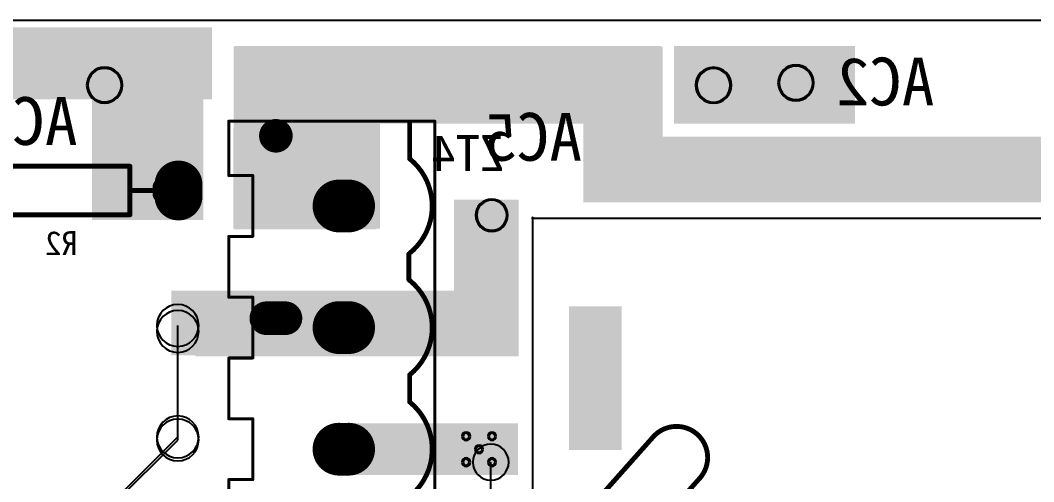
# Model space of a CAD drawing. Header units: inches. Extents: x 32166 to 66782, y 2386 to 7162.
# Drawn here: x 33760.9 to 33930.1, y 3323.7 to 3400.8 of the extents above; entities that cross this region are included whole.
import ezdxf

# ---------------------------------------------------------------- set-up
doc = ezdxf.new("R2010")
doc.units = ezdxf.units.IN
doc.header["$LTSCALE"] = 0.64311
doc.header["$MEASUREMENT"] = 0
for name, color, linetype in [('BOTTOMLAYER', 5, 'CONTINUOUS'), ('BOTTOMOVERLAY', 54, 'CONTINUOUS'), ('BOTTOMSOLDER', 6, 'CONTINUOUS'), ('KEEPOUTLAYER', 6, 'CONTINUOUS'), ('MULTILAYER', 9, 'CONTINUOUS')]:
    doc.layers.add(name, color=color, linetype=linetype)
doc.styles.get("Standard").update_dxf_attribs({"font": 'txt', "width": 0.8})

msp = doc.modelspace()

# ---------------------------------------------------------------- linework, layer by layer
at = {"layer": 'BOTTOMLAYER'}
for p, q in [((33787.18, 3331.23), (33787.18, 3348.85)), ((33776.09, 3320.13), (33787.18, 3331.23)), ((33839.44, 3297.35), (33839.44, 3327.01))]:
    msp.add_line(p, q, dxfattribs=at)
for points, const_width in [([(33803.56, 3382.74, 1), (33803.56, 3380.34, 1)], 2.4), ([(33789.3, 3373.4, 1), (33785.3, 3373.4, 1)], 4), ([(33789.3, 3371.4, 1), (33785.3, 3371.4, 1)], 4), ([(33784.88, 3373, 1), (33783.88, 3373, 1)], 1), ([(33784.88, 3371.8, 1), (33783.88, 3371.8, 1)], 1), ([(33814.1, 3371.81, 1), (33814.1, 3367.81, 1)], 4), ([(33815.7, 3371.81, 1), (33815.7, 3367.81, 1)], 4), ([(33801.96, 3352.26, 1), (33801.96, 3349.86, 1)], 2.4), ([(33805.16, 3352.26, 1), (33805.16, 3349.86, 1)], 2.4), ([(33814.1, 3351.49, 1), (33814.1, 3347.49, 1)], 4), ([(33815.7, 3351.49, 1), (33815.7, 3347.49, 1)], 4), ([(33814.1, 3331.17, 1), (33814.1, 3327.17, 1)], 4), ([(33815.7, 3331.17, 1), (33815.7, 3327.17, 1)], 4)]:
    msp.add_lwpolyline(points, format="xyb", close=True, dxfattribs=dict(at, const_width=const_width))
for points, const_width in [([(33787.3, 3371.4), (33787.3, 3373.4)], 8), ([(33784.38, 3373), (33784.38, 3371.8)], 2), ([(33814.1, 3369.81), (33815.7, 3369.81)], 8), ([(33805.16, 3351.06), (33801.96, 3351.06)], 4.8), ([(33814.1, 3349.49), (33815.7, 3349.49)], 8), ([(33814.1, 3329.17), (33815.7, 3329.17)], 8)]:
    msp.add_lwpolyline(points, dxfattribs=dict(at, const_width=const_width))
for centre, radius, start, end in [((33890.4, 3390.39), 2.8, 0, 180), ((33774.96, 3390.01), 2.8, 0, 180), ((33876.64, 3389.98), 2.8, 0, 180), ((33774.96, 3390.01), 2.8, 180, 0), ((33876.64, 3389.98), 2.8, 180, 0), ((33890.4, 3390.39), 2.8, 180, 0), ((33839.6, 3368.26), 2.5, 0, 180), ((33839.6, 3368.26), 2.5, 180, 0), ((33787.18, 3348.85), 3.5, 0, 180), ((33787.18, 3348.85), 3.5, 180, 0), ((33787.18, 3331.23), 3.5, 0, 180), ((33787.18, 3331.23), 3.5, 0, 180), ((33787.18, 3331.23), 3.5, 180, 0), ((33787.18, 3331.23), 3.5, 180, 0), ((33835.33, 3331.33), 0.5, 0, 180), ((33835.33, 3331.33), 0.5, 180, 0), ((33839.65, 3331.33), 0.5, 0, 180), ((33839.65, 3331.33), 0.5, 180, 0), ((33839.44, 3327.01), 3, 0, 180), ((33837.49, 3329.17), 0.5, 0, 180), ((33837.49, 3329.17), 0.5, 180, 0), ((33835.33, 3327.01), 0.5, 0, 180), ((33835.33, 3327.01), 0.5, 180, 0), ((33839.44, 3327.01), 3, 180, 0), ((33839.65, 3327.01), 0.5, 0, 180), ((33839.65, 3327.01), 0.5, 180, 0)]:
    msp.add_arc(centre, radius, start, end, dxfattribs=at)
for points in [[(33420.08, 3388.17), (33792.8, 3388.17), (33420.08, 3399.57), (33792.8, 3399.57)], [(33796.6, 3365.89), (33820.36, 3365.89), (33796.6, 3396.53), (33820.36, 3396.53)], [(33820.36, 3383.57), (33867.88, 3383.57), (33820.36, 3396.53), (33867.88, 3396.53)], [(33854.92, 3370.61), (33867.88, 3370.61), (33854.92, 3396.53), (33867.88, 3396.53)], [(33870.04, 3383.57), (33900.28, 3383.57), (33870.04, 3396.53), (33900.28, 3396.53)], [(33772.84, 3367.45), (33791.44, 3367.45), (33772.84, 3393.09), (33791.44, 3393.09)], [(33796.76, 3365.89), (33820.36, 3365.89), (33796.76, 3382.89), (33820.36, 3382.89)], [(33861.96, 3370.61), (33973.72, 3370.61), (33861.96, 3381.41), (33973.72, 3381.41)], [(33833.32, 3344.69), (33844.12, 3344.69), (33833.32, 3370.61), (33844.12, 3370.61)], [(33790.12, 3344.69), (33811.72, 3344.69), (33790.12, 3355.49), (33811.72, 3355.49)], [(33811.72, 3344.69), (33844.12, 3344.69), (33811.72, 3355.49), (33844.12, 3355.49)], [(33852.91, 3352.66), (33852.91, 3329.46), (33860.91, 3352.66), (33860.91, 3329.46)], [(33813.73, 3324.85), (33843.97, 3324.85), (33813.73, 3333.49), (33843.97, 3333.49)]]:
    msp.add_solid(points, dxfattribs=at)
at = {"layer": 'BOTTOMOVERLAY'}
for points, const_width in [([(33795.7, 3383.97), (33818.9, 3383.97)], 0.508), ([(33795.7, 3374.89), (33795.7, 3383.97)], 0.508), ([(33818.9, 3383.97), (33830.1, 3383.97)], 0.508), ([(33825.89, 3377.71), (33825.89, 3383.79)], 0.8), ([(33830.1, 3233.73), (33830.1, 3383.97)], 0.508), ([(33754.79, 3376.46), (33779.18, 3376.46)], 0.8), ([(33779.18, 3368.33), (33779.18, 3376.46)], 0.8), ([(33795.7, 3374.89), (33799.7, 3374.89)], 0.508), ([(33795.7, 3374.89), (33799.7, 3374.89)], 0.508), ([(33799.7, 3364.73), (33799.7, 3374.89)], 0.508), ([(33779.18, 3372.4), (33783.24, 3372.4)], 0.8), ([(33754.79, 3368.33), (33779.18, 3368.33)], 0.8), ([(33795.7, 3364.73), (33799.7, 3364.73)], 0.508), ([(33795.7, 3354.57), (33795.7, 3364.73)], 0.508), ([(33825.76, 3357.52), (33825.76, 3361.81)], 0.8), ([(33795.7, 3354.57), (33799.7, 3354.57)], 0.508), ([(33799.7, 3344.41), (33799.7, 3354.57)], 0.508), ([(33795.7, 3344.41), (33799.7, 3344.41)], 0.508), ([(33795.7, 3334.25), (33795.7, 3344.41)], 0.508), ([(33825.89, 3337.07), (33825.89, 3341.59)], 0.8), ([(33795.7, 3334.25), (33799.7, 3334.25)], 0.508), ([(33799.7, 3324.09), (33799.7, 3334.25)], 0.508), ([(33795.7, 3324.09), (33799.7, 3324.09)], 0.508), ([(33795.7, 3313.93), (33795.7, 3324.09)], 0.508)]:
    msp.add_lwpolyline(points, dxfattribs=dict(at, const_width=const_width))
for points, const_width in [([(33795.7, 3384.1, 1), (33795.7, 3383.85, 1)], 0.254), ([(33795.7, 3384.1, 1), (33795.7, 3383.85, 1)], 0.254), ([(33818.9, 3384.1, 1), (33818.9, 3383.85, 1)], 0.254), ([(33818.9, 3384.1, 1), (33818.9, 3383.85, 1)], 0.254), ([(33825.89, 3383.99, 1), (33825.89, 3383.59, 1)], 0.4), ([(33830.1, 3384.1, 1), (33830.1, 3383.85, 1)], 0.254), ([(33830.1, 3384.1, 1), (33830.1, 3383.85, 1)], 0.254), ([(33825.89, 3377.91, 1), (33825.89, 3377.51, 1)], 0.4), ([(33825.89, 3377.91, 1), (33825.89, 3377.51, 1)], 0.4), ([(33779.38, 3376.46, 1), (33778.98, 3376.46, 1)], 0.4), ([(33779.38, 3376.46, 1), (33778.98, 3376.46, 1)], 0.4), ([(33795.7, 3375.02, 1), (33795.7, 3374.77, 1)], 0.254), ([(33795.7, 3375.02, 1), (33795.7, 3374.77, 1)], 0.254), ([(33795.7, 3375.02, 1), (33795.7, 3374.77, 1)], 0.254), ([(33799.7, 3375.02, 1), (33799.7, 3374.77, 1)], 0.254), ([(33799.7, 3375.02, 1), (33799.7, 3374.77, 1)], 0.254), ([(33799.7, 3375.02, 1), (33799.7, 3374.77, 1)], 0.254), ([(33779.38, 3372.4, 1), (33778.98, 3372.4, 1)], 0.4), ([(33783.44, 3372.4, 1), (33783.04, 3372.4, 1)], 0.4), ([(33779.38, 3368.33, 1), (33778.98, 3368.33, 1)], 0.4), ([(33779.38, 3368.33, 1), (33778.98, 3368.33, 1)], 0.4), ([(33795.7, 3364.86, 1), (33795.7, 3364.61, 1)], 0.254), ([(33795.7, 3364.86, 1), (33795.7, 3364.61, 1)], 0.254), ([(33799.7, 3364.86, 1), (33799.7, 3364.61, 1)], 0.254), ([(33799.7, 3364.86, 1), (33799.7, 3364.61, 1)], 0.254), ([(33825.76, 3362.01, 1), (33825.76, 3361.61, 1)], 0.4), ([(33825.76, 3362.01, 1), (33825.76, 3361.61, 1)], 0.4), ([(33825.76, 3357.72, 1), (33825.76, 3357.32, 1)], 0.4), ([(33825.89, 3357.59, 1), (33825.89, 3357.19, 1)], 0.4), ([(33795.7, 3354.7, 1), (33795.7, 3354.45, 1)], 0.254), ([(33795.7, 3354.7, 1), (33795.7, 3354.45, 1)], 0.254), ([(33799.7, 3354.7, 1), (33799.7, 3354.45, 1)], 0.254), ([(33799.7, 3354.7, 1), (33799.7, 3354.45, 1)], 0.254), ([(33795.7, 3344.54, 1), (33795.7, 3344.29, 1)], 0.254), ([(33795.7, 3344.54, 1), (33795.7, 3344.29, 1)], 0.254), ([(33799.7, 3344.54, 1), (33799.7, 3344.29, 1)], 0.254), ([(33799.7, 3344.54, 1), (33799.7, 3344.29, 1)], 0.254), ([(33825.89, 3341.79, 1), (33825.89, 3341.39, 1)], 0.4), ([(33825.89, 3341.79, 1), (33825.89, 3341.39, 1)], 0.4), ([(33825.89, 3337.27, 1), (33825.89, 3336.87, 1)], 0.4), ([(33825.89, 3337.27, 1), (33825.89, 3336.87, 1)], 0.4), ([(33795.7, 3334.38, 1), (33795.7, 3334.13, 1)], 0.254), ([(33795.7, 3334.38, 1), (33795.7, 3334.13, 1)], 0.254), ([(33799.7, 3334.38, 1), (33799.7, 3334.13, 1)], 0.254), ([(33799.7, 3334.38, 1), (33799.7, 3334.13, 1)], 0.254), ([(33795.7, 3324.22, 1), (33795.7, 3323.97, 1)], 0.254), ([(33795.7, 3324.22, 1), (33795.7, 3323.97, 1)], 0.254), ([(33799.7, 3324.22, 1), (33799.7, 3323.97, 1)], 0.254), ([(33799.7, 3324.22, 1), (33799.7, 3323.97, 1)], 0.254)]:
    msp.add_lwpolyline(points, format="xyb", close=True, dxfattribs=dict(at, const_width=const_width))
at = {"layer": 'BOTTOMOVERLAY', "const_width": 0.8}
for points in [[(33825.89, 3377.71, -0.482386), (33825.76, 3361.81)], [(33825.89, 3357.39, -0.477243), (33825.89, 3341.59)], [(33825.89, 3337.07, -0.477243), (33825.89, 3321.27)]]:
    msp.add_lwpolyline(points, format="xyb", dxfattribs=at)
at = {"layer": 'BOTTOMSOLDER'}
for p, q in [((33787.18, 3330.71), (33787.18, 3349.85)), ((33776.52, 3320.05), (33787.18, 3330.71))]:
    msp.add_line(p, q, dxfattribs=at)
for points, const_width in [([(33803.56, 3382.94, 1), (33803.56, 3380.14, 1)], 2.81), ([(33785.09, 3373, 1), (33783.68, 3373, 1)], 1.41), ([(33785.09, 3371.8, 1), (33783.68, 3371.8, 1)], 1.41), ([(33814.1, 3372.02, 1), (33814.1, 3367.61, 1)], 4.41), ([(33815.7, 3372.02, 1), (33815.7, 3367.61, 1)], 4.41), ([(33801.96, 3352.46, 1), (33801.96, 3349.66, 1)], 2.81), ([(33805.16, 3352.46, 1), (33805.16, 3349.66, 1)], 2.81), ([(33814.1, 3351.7, 1), (33814.1, 3347.29, 1)], 4.41), ([(33815.7, 3351.7, 1), (33815.7, 3347.29, 1)], 4.41), ([(33814.1, 3331.38, 1), (33814.1, 3326.97, 1)], 4.41), ([(33815.7, 3331.38, 1), (33815.7, 3326.97, 1)], 4.41)]:
    msp.add_lwpolyline(points, format="xyb", close=True, dxfattribs=dict(at, const_width=const_width))
for points, const_width in [([(33784.38, 3373), (33784.38, 3371.8)], 2.81), ([(33814.1, 3369.81), (33815.7, 3369.81)], 8.81), ([(33805.16, 3351.06), (33801.96, 3351.06)], 5.61), ([(33814.1, 3349.49), (33815.7, 3349.49)], 8.81), ([(33814.1, 3329.17), (33815.7, 3329.17)], 8.81)]:
    msp.add_lwpolyline(points, dxfattribs=dict(at, const_width=const_width))
for centre, radius, start, end in [((33774.96, 3390.01), 3, 0, 180), ((33876.64, 3389.98), 3, 0, 180), ((33890.4, 3390.39), 3, 0, 180), ((33774.96, 3390.01), 3, 180, 0), ((33876.64, 3389.98), 3, 180, 0), ((33890.4, 3390.39), 3, 180, 0), ((33839.6, 3368.26), 2.7, 0, 180), ((33839.6, 3368.26), 2.7, 180, 0), ((33787.18, 3349.85), 3.5, 0, 180), ((33787.18, 3349.85), 3.5, 180, 0), ((33787.18, 3330.71), 3.5, 0, 180), ((33787.18, 3330.71), 3.5, 0, 180), ((33787.18, 3330.71), 3.5, 180, 0), ((33787.18, 3330.71), 3.5, 180, 0), ((33835.33, 3331.33), 0.703, 0, 180), ((33835.33, 3331.33), 0.703, 180, 0), ((33839.65, 3331.33), 0.703, 0, 180), ((33839.65, 3331.33), 0.703, 180, 0), ((33837.49, 3329.17), 0.703, 0, 180), ((33837.49, 3329.17), 0.703, 180, 0), ((33835.33, 3327.01), 0.703, 0, 180), ((33835.33, 3327.01), 0.703, 180, 0), ((33839.65, 3327.01), 0.703, 0, 180), ((33839.65, 3327.01), 0.703, 180, 0)]:
    msp.add_arc(centre, radius, start, end, dxfattribs=at)
for points in [[(32906.92, 3387.65), (33792.92, 3387.65), (32906.92, 3399.65), (33792.92, 3399.65)], [(33796.52, 3383.65), (33868.12, 3383.65), (33796.52, 3396.45), (33868.12, 3396.45)], [(33796.52, 3382.85), (33820.92, 3382.85), (33796.52, 3396.45), (33820.92, 3396.45)], [(33870.12, 3383.65), (33900.12, 3383.65), (33870.12, 3396.45), (33900.12, 3396.45)], [(33773.24, 3367.69), (33788.12, 3367.69), (33773.24, 3388.61), (33788.12, 3388.61)], [(33796.48, 3366.05), (33820.92, 3366.05), (33796.48, 3382.85), (33820.92, 3382.85)], [(33854.92, 3370.45), (33868.12, 3370.45), (33854.92, 3383.65), (33868.12, 3383.65)], [(33854.92, 3370.45), (33973.72, 3370.45), (33854.92, 3381.25), (33973.72, 3381.25)], [(33833.32, 3344.85), (33844.12, 3344.85), (33833.32, 3370.85), (33844.12, 3370.85)], [(33786.12, 3344.85), (33844.12, 3344.85), (33786.12, 3355.65), (33844.12, 3355.65)], [(33852.51, 3353.06), (33852.51, 3329.05), (33861.32, 3353.06), (33861.32, 3329.05)]]:
    msp.add_solid(points, dxfattribs=at)
at = {"layer": 'KEEPOUTLAYER'}
for p, q in [((32676.92, 3400.85), (34016.92, 3400.85)), ((33846.44, 3367.77), (33960.6, 3367.77)), ((33846.44, 3300.25), (33846.44, 3367.77))]:
    msp.add_line(p, q, dxfattribs=at)
at = {"layer": 'KEEPOUTLAYER', "const_width": 0.813}
msp.add_lwpolyline([(33866.57, 3331.24, -1), (33874.34, 3324.33)], format="xyb", dxfattribs=at)
for points in [[(33849.88, 3312.46), (33866.57, 3331.24)], [(33857.66, 3305.56), (33874.34, 3324.33)]]:
    msp.add_lwpolyline(points, dxfattribs=at)
at = {"layer": 'KEEPOUTLAYER', "const_width": 0.406}
for points in [[(33866.57, 3331.44, 1), (33866.57, 3331.03, 1)], [(33866.57, 3331.44, 1), (33866.57, 3331.03, 1)], [(33874.34, 3324.53, 1), (33874.34, 3324.13, 1)], [(33874.34, 3324.53, 1), (33874.34, 3324.13, 1)]]:
    msp.add_lwpolyline(points, format="xyb", close=True, dxfattribs=at)
at = {"layer": 'KEEPOUTLAYER'}
for start, end in [(0, 180), (0, 180), (180, 0), (180, 0)]:
    msp.add_arc((33846.44, 3367.77), 0.1, start, end, dxfattribs=at)
at = {"layer": 'MULTILAYER'}
for points, const_width in [([(33803.56, 3382.74, 1), (33803.56, 3380.34, 1)], 2.4), ([(33789.3, 3373.4, 1), (33785.3, 3373.4, 1)], 4), ([(33789.3, 3371.4, 1), (33785.3, 3371.4, 1)], 4), ([(33784.88, 3373, 1), (33783.88, 3373, 1)], 1), ([(33784.88, 3371.8, 1), (33783.88, 3371.8, 1)], 1), ([(33814.1, 3371.81, 1), (33814.1, 3367.81, 1)], 4), ([(33815.7, 3371.81, 1), (33815.7, 3367.81, 1)], 4), ([(33801.96, 3352.26, 1), (33801.96, 3349.86, 1)], 2.4), ([(33805.16, 3352.26, 1), (33805.16, 3349.86, 1)], 2.4), ([(33814.1, 3351.49, 1), (33814.1, 3347.49, 1)], 4), ([(33815.7, 3351.49, 1), (33815.7, 3347.49, 1)], 4), ([(33814.1, 3331.17, 1), (33814.1, 3327.17, 1)], 4), ([(33815.7, 3331.17, 1), (33815.7, 3327.17, 1)], 4)]:
    msp.add_lwpolyline(points, format="xyb", close=True, dxfattribs=dict(at, const_width=const_width))
for points, const_width in [([(33787.3, 3371.4), (33787.3, 3373.4)], 8), ([(33784.38, 3373), (33784.38, 3371.8)], 2), ([(33814.1, 3369.81), (33815.7, 3369.81)], 8), ([(33805.16, 3351.06), (33801.96, 3351.06)], 4.8), ([(33814.1, 3349.49), (33815.7, 3349.49)], 8), ([(33814.1, 3329.17), (33815.7, 3329.17)], 8)]:
    msp.add_lwpolyline(points, dxfattribs=dict(at, const_width=const_width))
for centre, radius, start, end in [((33890.4, 3390.39), 2.8, 0, 180), ((33774.96, 3390.01), 2.8, 0, 180), ((33876.64, 3389.98), 2.8, 0, 180), ((33774.96, 3390.01), 2.8, 180, 0), ((33876.64, 3389.98), 2.8, 180, 0), ((33890.4, 3390.39), 2.8, 180, 0), ((33839.6, 3368.26), 2.5, 0, 180), ((33839.6, 3368.26), 2.5, 180, 0), ((33835.33, 3331.33), 0.5, 0, 180), ((33835.33, 3331.33), 0.5, 180, 0), ((33839.65, 3331.33), 0.5, 0, 180), ((33839.65, 3331.33), 0.5, 180, 0), ((33837.49, 3329.17), 0.5, 0, 180), ((33837.49, 3329.17), 0.5, 180, 0), ((33835.33, 3327.01), 0.5, 0, 180), ((33835.33, 3327.01), 0.5, 180, 0), ((33839.65, 3327.01), 0.5, 0, 180), ((33839.65, 3327.01), 0.5, 180, 0)]:
    msp.add_arc(centre, radius, start, end, dxfattribs=at)
msp.add_solid([(33852.91, 3352.66), (33852.91, 3329.46), (33860.91, 3352.66), (33860.91, 3329.46)], dxfattribs=at)

# ---------------------------------------------------------------- texts
at = {"layer": 'BOTTOMOVERLAY', "text_generation_flag": 2}
for s, height, p in [('AC2', 8, (33913.52, 3386.61)), ('AC6', 8, (33770.44, 3380.01)), ('AC5', 8, (33854.68, 3377.37)), ('ZT4', 6, (33841.72, 3375.65)), ('R2', 4, (33770.47, 3361.62))]:
    msp.add_text(s, height=height, rotation=360, dxfattribs=at).set_placement(p)

doc.saveas('drawing.dxf')
